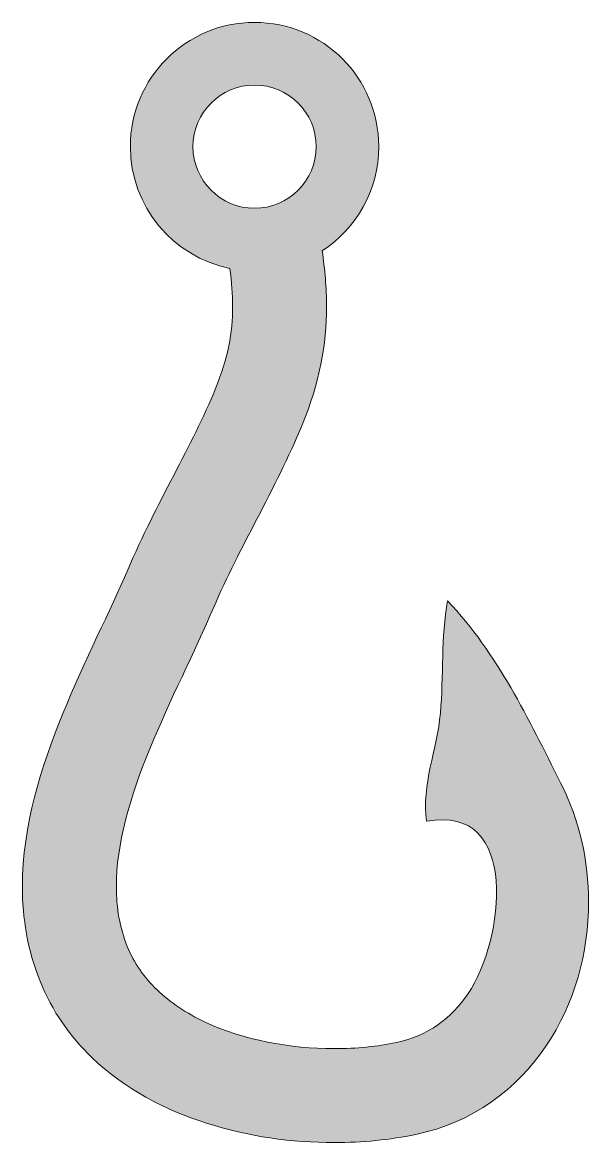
# Model space of a CAD drawing. Header units: inches. Extents: x 0 to 51, y 0 to 102.
import ezdxf

# ---------------------------------------------------------------- set-up
doc = ezdxf.new("R2010")
doc.units = ezdxf.units.IN
doc.header["$MEASUREMENT"] = 0
doc.layers.add('Layer 1', color=7, linetype='Continuous')

msp = doc.modelspace()

# ---------------------------------------------------------------- hatches: boundary and pattern name
at = {"layer": 'Layer 1', "true_color": 0x05537a}
h = msp.add_hatch(color=146, dxfattribs=at)
h.dxf.hatch_style = 2
edge = h.paths.add_edge_path()
edge.add_spline(control_points=[(6.31, 7.71), (9.27, 4.87), (12.91, 2.97), (16.7, 1.76), (20.49, 0.54), (24.47, 0), (28.28, 0), (30.85, 0), (33.34, 0.25), (35.67, 0.74), (40.82, 1.8), (44.91, 4.89), (47.49, 8.75), (50.1, 12.62), (51.35, 17.22), (51.35, 21.83), (51.35, 25.52), (50.54, 29.25), (48.82, 32.63), (45.84, 38.49), (43.15, 44.29), (38.56, 49.14), (37.97, 45.85), (38.2, 42.34), (37.91, 38.94), (37.63, 35.7), (36.18, 32.4), (36.65, 29.14), (45.21, 30.78), (43.68, 18.28), (40.43, 13.52), (38.88, 11.25), (36.82, 9.7), (33.92, 9.07), (32.23, 8.72), (30.3, 8.52), (28.28, 8.52), (24.29, 8.51), (20, 9.32), (16.59, 10.92), (14.88, 11.72), (13.4, 12.71), (12.21, 13.86), (11.02, 15), (10.12, 16.29), (9.51, 17.8), (8.82, 19.51), (8.52, 21.29), (8.52, 23.22), (8.5, 26.99), (9.76, 31.33), (11.55, 35.71), (13.34, 40.1), (15.62, 44.48), (17.38, 48.61), (19.64, 53.94), (22.87, 59.05), (25.4, 65.17), (26.93, 68.88), (27.6, 72.38), (27.59, 75.83), (27.59, 77.52), (27.43, 79.19), (27.19, 80.89), (30.28, 82.9), (32.32, 86.37), (32.32, 90.33), (32.32, 96.56), (27.28, 101.6), (21.06, 101.6), (14.83, 101.6), (9.79, 96.56), (9.79, 90.33), (9.79, 84.88), (13.67, 80.33), (18.81, 79.29), (18.98, 78.04), (19.07, 76.9), (19.07, 75.83), (19.06, 73.41), (18.68, 71.25), (17.52, 68.41), (15.39, 63.17), (12.18, 58.09), (9.55, 51.95), (7.98, 48.26), (5.65, 43.78), (3.67, 38.93), (1.7, 34.07), (0.01, 28.79), (0, 23.22), (0, 20.38), (0.46, 17.47), (1.6, 14.64), (2.68, 11.92), (4.34, 9.6), (6.31, 7.71)], knot_values=[0, 0, 0, 0, 1, 1, 1, 2, 2, 2, 3, 3, 3, 4, 4, 4, 5, 5, 5, 6, 6, 6, 7, 7, 7, 8, 8, 8, 9, 9, 9, 10, 10, 10, 11, 11, 11, 12, 12, 12, 13, 13, 13, 14, 14, 14, 15, 15, 15, 16, 16, 16, 17, 17, 17, 18, 18, 18, 19, 19, 19, 20, 20, 20, 21, 21, 21, 22, 22, 22, 23, 23, 23, 24, 24, 24, 25, 25, 25, 26, 26, 26, 27, 27, 27, 28, 28, 28, 29, 29, 29, 30, 30, 30, 31, 31, 31, 32, 32, 32, 32], degree=3, periodic=1)
edge = h.paths.add_edge_path()
edge.add_spline(control_points=[(15.47, 90.33), (15.47, 93.42), (17.97, 95.92), (21.06, 95.92), (24.14, 95.92), (26.64, 93.42), (26.65, 90.33), (26.64, 87.25), (24.14, 84.75), (21.06, 84.74), (17.97, 84.75), (15.47, 87.25), (15.47, 90.33)], knot_values=[0, 0, 0, 0, 1, 1, 1, 2, 2, 2, 3, 3, 3, 4, 4, 4, 4], degree=3, periodic=1)

# ---------------------------------------------------------------- linework, layer by layer
at = {"layer": 'Layer 1', "lineweight": 0}
for points, knots in [([(6.31, 7.71), (9.27, 4.87), (12.91, 2.97), (16.7, 1.76), (20.49, 0.54), (24.47, 0), (28.28, 0), (30.85, 0), (33.34, 0.25), (35.67, 0.74), (40.82, 1.8), (44.91, 4.89), (47.49, 8.75), (50.1, 12.62), (51.35, 17.22), (51.35, 21.83), (51.35, 25.52), (50.54, 29.25), (48.82, 32.63), (45.84, 38.49), (43.15, 44.29), (38.56, 49.14), (37.97, 45.85), (38.2, 42.34), (37.91, 38.94), (37.63, 35.7), (36.18, 32.4), (36.65, 29.14), (45.21, 30.78), (43.68, 18.28), (40.43, 13.52), (38.88, 11.25), (36.82, 9.7), (33.92, 9.07), (32.23, 8.72), (30.3, 8.52), (28.28, 8.52), (24.29, 8.51), (20, 9.32), (16.59, 10.92), (14.88, 11.72), (13.4, 12.71), (12.21, 13.86), (11.02, 15), (10.12, 16.29), (9.51, 17.8), (8.82, 19.51), (8.52, 21.29), (8.52, 23.22), (8.5, 26.99), (9.76, 31.33), (11.55, 35.71), (13.34, 40.1), (15.62, 44.48), (17.38, 48.61), (19.64, 53.94), (22.87, 59.05), (25.4, 65.17), (26.93, 68.88), (27.6, 72.38), (27.59, 75.83), (27.59, 77.52), (27.43, 79.19), (27.19, 80.89), (30.28, 82.9), (32.32, 86.37), (32.32, 90.33), (32.32, 96.56), (27.28, 101.6), (21.06, 101.6), (14.83, 101.6), (9.79, 96.56), (9.79, 90.33), (9.79, 84.88), (13.67, 80.33), (18.81, 79.29), (18.98, 78.04), (19.07, 76.9), (19.07, 75.83), (19.06, 73.41), (18.68, 71.25), (17.52, 68.41), (15.39, 63.17), (12.18, 58.09), (9.55, 51.95), (7.98, 48.26), (5.65, 43.78), (3.67, 38.93), (1.7, 34.07), (0.01, 28.79), (0, 23.22), (0, 20.38), (0.46, 17.47), (1.6, 14.64), (2.68, 11.92), (4.34, 9.6), (6.31, 7.71)], [0, 0, 0, 0, 1, 1, 1, 2, 2, 2, 3, 3, 3, 4, 4, 4, 5, 5, 5, 6, 6, 6, 7, 7, 7, 8, 8, 8, 9, 9, 9, 10, 10, 10, 11, 11, 11, 12, 12, 12, 13, 13, 13, 14, 14, 14, 15, 15, 15, 16, 16, 16, 17, 17, 17, 18, 18, 18, 19, 19, 19, 20, 20, 20, 21, 21, 21, 22, 22, 22, 23, 23, 23, 24, 24, 24, 25, 25, 25, 26, 26, 26, 27, 27, 27, 28, 28, 28, 29, 29, 29, 30, 30, 30, 31, 31, 31, 32, 32, 32, 32]), ([(15.47, 90.33), (15.47, 93.42), (17.97, 95.92), (21.06, 95.92), (24.14, 95.92), (26.64, 93.42), (26.65, 90.33), (26.64, 87.25), (24.14, 84.75), (21.06, 84.74), (17.97, 84.75), (15.47, 87.25), (15.47, 90.33)], [0, 0, 0, 0, 1, 1, 1, 2, 2, 2, 3, 3, 3, 4, 4, 4, 4])]:
    msp.add_open_spline(points, degree=3, knots=knots, dxfattribs=at)

doc.saveas('drawing.dxf')
